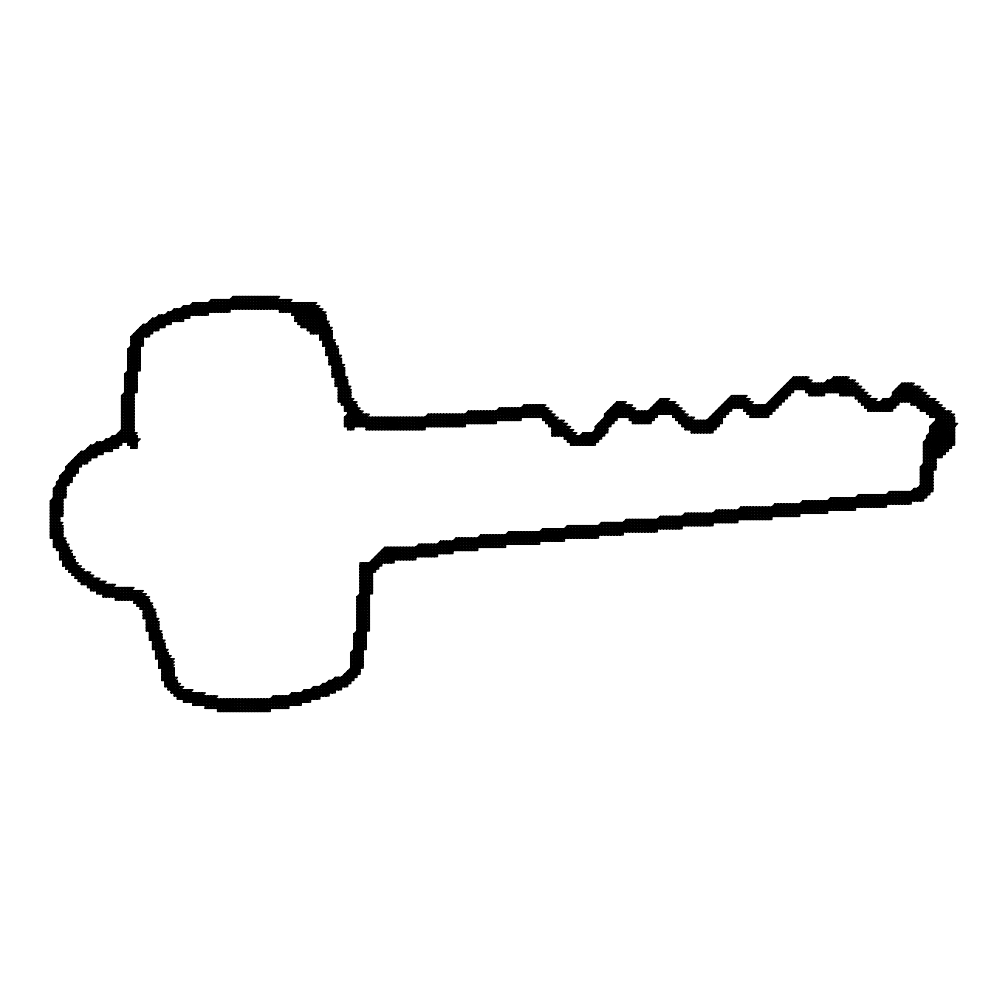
<?xml version="1.0" encoding="UTF-8"?>
<svg xmlns="http://www.w3.org/2000/svg" width="1008" height="1008" viewBox="0 0 1008 1008"><rect width="100%" height="100%" fill="white"/><g stroke="black" fill="none" stroke-linecap="round" stroke-linejoin="round"><path stroke-width="1.5" d="M84.458 451.37L84.458 463.743L112.329 435.884L137.101 435.884L137.101 448.27L130.901 448.27L130.901 336.798L143.287 324.412L171.158 324.412L171.158 312.039M189.731 305.84L189.731 318.226L152.573 318.226L130.901 339.898L143.287 339.898L127.802 355.383L140.188 355.383L127.802 367.769L140.188 367.769L124.715 383.242L137.101 383.242L121.615 398.727L134.001 398.727L121.615 411.113L134.001 411.113L121.615 423.499L134.001 423.499L106.13 451.37L106.13 438.984L140.188 438.984L130.901 448.27M208.303 302.74L208.303 315.126L158.773 315.126L130.901 342.997L143.287 342.997L127.802 358.483L140.188 358.483L124.715 373.955L124.715 442.071L134.001 432.785M152.573 318.226L152.573 333.711L134.001 333.711L134.001 448.27L137.101 445.171L127.802 445.171L127.802 349.184L161.86 315.126L161.86 327.512L183.544 305.84L319.775 305.84L301.19 324.412M229.988 299.653L229.988 312.039L168.059 312.039L127.802 352.283L140.188 352.283L127.802 364.669L140.188 364.669L124.715 380.155L137.101 380.155L121.615 395.627L121.615 445.171L90.657 445.171L59.686 476.129L59.686 559.73L75.172 559.73L75.172 578.315L99.943 578.315L90.657 587.601M298.103 321.325L316.676 302.74L192.83 302.74L192.83 315.126L205.216 302.74L205.216 315.126L220.689 299.653L220.689 312.039L236.174 296.554L236.174 308.939L248.56 296.554L248.56 308.939L260.946 296.554L260.946 308.939L273.332 296.554L273.332 308.939L282.618 299.653L282.618 312.039L291.904 302.74L291.904 315.126L304.29 302.74L304.29 327.512L322.875 308.939L174.245 308.939L146.387 336.798L146.387 324.412M192.83 302.74L174.245 321.325L174.245 308.939M180.445 308.939L180.445 321.325L199.017 302.74L199.017 315.126L214.502 299.653L214.502 312.039L226.888 299.653L226.888 312.039L242.361 296.554L242.361 308.939L254.747 296.554L254.747 308.939L267.133 296.554L267.133 308.939L279.518 296.554L233.075 296.554L233.075 308.939L245.461 296.554L245.461 308.939L257.846 296.554L257.846 308.939L270.232 296.554L270.232 308.939L279.518 299.653L279.518 312.039L291.904 299.653L211.403 299.653L195.917 315.126L195.917 302.74L177.345 321.325L177.345 308.939L155.673 330.611L155.673 318.226M233.075 296.554L217.602 312.039L217.602 299.653L202.117 315.126L202.117 302.74L186.631 318.226L186.631 305.84L168.059 324.412L168.059 312.039M53.5 497.813L65.885 497.813L65.885 466.843L81.358 451.37L112.329 451.37L112.329 435.884M62.786 559.73L72.072 550.444L56.587 550.444L56.587 482.328L96.844 442.071L137.101 442.071M81.358 581.402L90.657 572.116L68.972 572.116L68.972 547.344L53.5 547.344L53.5 488.515L99.943 442.071L99.943 454.457L134.001 420.399L121.615 420.399L134.001 408.013L121.615 408.013L134.001 395.627L121.615 395.627M106.13 438.984L53.5 491.614L65.885 491.614L50.4 507.1L62.786 507.1L50.4 519.485L59.686 519.485L50.4 528.772L62.786 528.772L53.5 538.058M56.587 547.344L65.885 538.058L50.4 538.058L50.4 500.9L72.072 479.228L59.686 479.228M127.802 442.071L137.101 432.785L118.516 432.785L118.516 448.27L87.557 448.27L87.557 463.743L68.972 463.743L68.972 485.428L56.587 485.428M127.802 445.171L137.101 435.884M130.901 445.171L137.101 438.984M59.686 522.572L50.4 531.871L62.786 531.871L53.5 541.157L65.885 541.157L65.885 569.016L84.458 569.016L75.172 578.315M50.4 538.058L62.786 525.672L62.786 565.929L81.358 565.929L72.072 575.215L72.072 553.543L59.686 553.543L68.972 544.257L53.5 544.257L62.786 534.958L50.4 534.958L62.786 522.572L50.4 522.572L62.786 510.187L50.4 510.187L65.885 494.714L53.5 494.714L78.271 469.942L65.885 469.942M279.518 308.939L288.817 299.653L288.817 312.039L298.103 302.74L298.103 324.412L329.062 324.412L329.062 364.669L344.547 364.669L332.161 377.055L332.161 330.611L307.39 330.611L307.39 302.74L295.004 315.126M53.5 547.344L62.786 538.058M291.904 312.039L301.19 302.74L301.19 327.512L332.161 327.512L319.775 339.898L335.261 339.898L325.962 349.184L338.348 349.184L338.348 401.827L356.933 401.827L347.634 411.113M56.587 550.444L65.885 541.157M59.686 550.444L65.885 544.257M68.972 547.344L59.686 556.63L75.172 556.63L65.885 565.929M298.103 324.412L316.676 305.84L316.676 333.711L329.062 321.325L295.004 321.325L313.576 302.74L313.576 333.711L325.962 321.325M59.686 559.73L68.972 550.444M72.072 553.543L62.786 562.829L78.271 562.829L68.972 572.116M62.786 565.929L72.072 556.63M301.19 327.512L319.775 308.939L319.775 339.898M65.885 569.016L75.172 559.73M307.39 327.512L322.875 312.039L322.875 346.097L338.348 346.097L329.062 355.383M68.972 569.016L75.172 562.829M307.39 330.611L325.962 312.039L279.518 312.039M310.489 330.611L325.962 315.126L291.904 315.126M72.072 572.116L78.271 565.929L78.271 581.402L106.13 581.402L96.844 590.701M310.489 333.711L325.962 318.226L295.004 318.226L310.489 302.74L310.489 333.711L332.161 333.711L322.875 342.997L335.261 342.997L335.261 386.341L350.734 386.341L338.348 398.727L353.833 398.727L344.547 408.013L360.02 408.013L344.547 423.499L496.264 423.499L496.264 411.113M75.172 575.215L81.358 569.016L81.358 584.501L115.416 584.501L103.03 596.887L103.03 581.402L93.744 590.701L93.744 578.315L87.557 584.501M319.775 333.711L329.062 324.412M78.271 578.315L84.458 572.116L84.458 584.501L93.744 575.215L72.072 575.215M329.062 327.512L319.775 336.798L332.161 336.798L322.875 346.097M78.271 581.402L87.557 572.116L87.557 587.601L134.001 587.601L121.615 599.987L121.615 587.601L112.329 596.887L112.329 584.501L103.03 593.788M322.875 339.898L332.161 330.611M81.358 584.501L90.657 575.215L90.657 590.701L143.287 590.701L134.001 599.987M325.962 346.097L332.161 339.898M87.557 587.601L96.844 578.315L96.844 593.788L146.387 593.788L137.101 603.074M335.261 342.997L325.962 352.283L338.348 352.283L329.062 361.57L341.447 361.57L332.161 370.856L344.547 370.856L335.261 380.155L347.634 380.155L347.634 429.685L353.833 429.685L353.833 401.827L344.547 411.113L363.119 411.113L347.634 426.598M90.657 590.701L99.943 581.402L99.943 593.788L109.229 584.501L109.229 596.887L118.516 587.601L118.516 599.987L130.901 587.601L130.901 599.987L140.188 590.701L140.188 609.273L155.673 609.273L146.387 618.559M332.161 364.669L341.447 355.383L325.962 355.383L335.261 346.097M338.348 349.184L329.062 358.483L341.447 358.483L341.447 404.926L356.933 404.926L356.933 426.598L369.319 414.212L347.634 414.212M96.844 593.788L106.13 584.501L106.13 596.887L115.416 587.601L115.416 599.987L149.474 599.987L149.474 640.231L164.959 640.231L155.673 649.517M329.062 364.669L338.348 355.383M341.447 358.483L332.161 367.769L344.547 367.769L344.547 411.113M341.447 364.669L332.161 373.955L344.547 373.955L335.261 383.242L347.634 383.242L338.348 392.54L350.734 392.54L341.447 401.827M115.416 596.887L124.715 587.601L124.715 599.987L134.001 590.701L134.001 603.074L152.573 603.074L143.287 612.373L155.673 612.373L155.673 658.816L174.245 658.816L161.86 671.202L174.245 671.202L164.959 680.488M335.261 377.055L344.547 367.769M115.416 599.987L127.802 587.601L127.802 599.987L137.101 590.701L137.101 606.173L152.573 606.173L152.573 649.517L168.059 649.517L158.773 658.816M335.261 386.341L344.547 377.055M338.348 386.341L347.634 377.055L332.161 377.055M347.634 380.155L338.348 389.441L350.734 389.441L350.734 429.685L366.219 414.212L366.219 429.685L425.048 429.685L425.048 417.299M347.634 386.341L338.348 395.627L350.734 395.627L341.447 404.926M134.001 603.074L143.287 593.788L143.287 618.559L158.773 618.559L146.387 630.945L161.86 630.945L152.573 640.231M338.348 401.827L350.734 389.441M137.101 606.173L146.387 596.887L146.387 630.945M140.188 606.173L149.474 596.887L103.03 596.887M140.188 609.273L149.474 599.987M344.547 404.926L350.734 398.727M143.287 609.273L149.474 603.074M152.573 606.173L143.287 615.46L155.673 615.46L146.387 624.758L158.773 624.758L149.474 634.045L161.86 634.045L161.86 680.488L177.345 680.488L177.345 699.061L319.775 699.061L319.775 686.675M143.287 618.559L152.573 609.273M465.293 414.212L465.293 426.598L344.547 426.598L344.547 417.299L356.933 404.926M356.933 408.013L344.547 420.399L521.035 420.399L521.035 408.013M155.673 612.373L146.387 621.659L158.773 621.659L158.773 668.102L174.245 668.102L174.245 695.961L217.602 695.961L205.216 708.347L288.817 708.347L288.817 695.961M344.547 426.598L360.02 411.113L360.02 426.598L369.319 417.299L369.319 429.685L381.704 417.299L381.704 429.685L394.078 417.299L394.078 429.685L406.463 417.299L406.463 429.685L418.849 417.299L418.849 429.685L434.335 414.212L434.335 426.598L446.72 414.212L446.72 426.598L459.106 414.212L459.106 426.598L474.592 411.113L474.592 423.499L486.965 411.113L486.965 423.499L502.45 408.013L502.45 420.399L514.836 408.013L514.836 420.399L530.321 404.926L530.321 417.299L542.707 404.926L542.707 420.399L564.379 420.399L551.993 432.785L576.765 432.785L567.479 442.071L598.437 442.071L598.437 423.499L613.922 423.499L613.922 404.926L632.495 404.926L620.109 417.299L620.109 401.827L595.337 426.598L595.337 445.171L570.566 445.171L570.566 429.685L564.379 435.884M155.673 618.559L146.387 627.845L158.773 627.845L149.474 637.144L161.86 637.144L152.573 646.43L164.959 646.43L155.673 655.717L171.158 655.717L158.773 668.102M347.634 429.685L363.119 414.212L363.119 426.598L372.406 417.299L372.406 429.685L384.791 417.299L384.791 429.685L397.177 417.299L397.177 429.685L409.563 417.299L409.563 429.685L421.949 417.299L421.949 429.685L437.434 414.212L437.434 426.598L449.82 414.212L449.82 426.598L462.206 414.212L462.206 426.598L477.679 411.113L477.679 423.499L490.064 411.113L490.064 423.499L505.55 408.013L505.55 420.399L517.936 408.013L517.936 420.399L533.408 404.926L533.408 417.299L545.794 404.926L524.122 404.926L508.649 420.399L508.649 408.013L493.164 423.499L493.164 411.113L480.778 423.499L480.778 411.113L468.392 423.499L468.392 411.113L551.993 411.113L542.707 420.399M149.474 630.945L158.773 621.659M149.474 640.231L158.773 630.945M366.219 426.598L375.505 417.299L375.505 429.685L387.891 417.299L387.891 429.685L400.277 417.299L400.277 429.685L412.663 417.299L412.663 429.685L428.148 414.212L555.093 414.212L545.794 423.499L545.794 408.013L536.508 417.299L536.508 404.926L524.122 417.299L524.122 404.926M161.86 634.045L152.573 643.331L164.959 643.331L164.959 686.675L183.544 686.675L174.245 695.961M366.219 429.685L378.605 417.299L378.605 429.685L390.991 417.299L390.991 429.685L403.376 417.299L403.376 429.685L415.762 417.299L415.762 429.685L431.235 414.212L431.235 426.598L443.621 414.212L443.621 426.598L456.007 414.212L456.007 426.598L471.492 411.113L471.492 423.499L483.878 411.113L483.878 423.499L499.351 408.013L548.894 408.013L539.608 417.299L539.608 404.926L527.222 417.299L527.222 404.926L511.736 420.399L511.736 408.013L499.351 420.399L499.351 408.013M152.573 649.517L161.86 640.231M164.959 643.331L155.673 652.617L168.059 652.617L168.059 689.774L192.83 689.774L183.544 699.061M155.673 658.816L164.959 649.517M168.059 652.617L158.773 661.903L174.245 661.903L161.86 674.289L174.245 674.289L164.959 683.588L180.445 683.588L171.158 692.874L205.216 692.874L192.83 705.26L192.83 692.874L183.544 702.16L183.544 689.774L177.345 695.961M168.059 655.717L158.773 665.003L174.245 665.003L161.86 677.389L177.345 677.389L168.059 686.675M161.86 668.102L171.158 658.816L171.158 692.874M161.86 680.488L174.245 668.102M164.959 686.675L174.245 677.389M168.059 689.774L177.345 680.488M171.158 689.774L177.345 683.588M174.245 692.874L180.445 686.675L180.445 699.061L189.731 689.774L189.731 702.16L199.017 692.874L199.017 705.26L208.303 695.961L208.303 708.347L217.602 699.061L217.602 711.446L270.232 711.446L270.232 699.061M177.345 699.061L186.631 689.774L186.631 702.16L195.917 692.874L195.917 705.26L205.216 695.961L205.216 708.347M468.392 411.113L452.907 426.598L452.907 414.212L440.521 426.598L440.521 414.212L428.148 426.598L428.148 414.212M192.83 702.16L202.117 692.874L202.117 705.26L211.403 695.961L211.403 708.347L220.689 699.061L220.689 711.446L233.075 699.061L233.075 711.446L245.461 699.061L245.461 711.446L257.846 699.061L257.846 711.446L273.332 695.961L329.062 695.961L329.062 680.488L353.833 680.488L353.833 634.045L369.319 618.559L356.933 618.559L369.319 606.173L356.933 606.173L372.406 590.701L360.02 590.701L372.406 578.315L360.02 578.315L390.991 547.344L390.991 562.829L406.463 547.344L406.463 559.73L421.949 544.257L421.949 556.63L434.335 544.257L434.335 556.63L449.82 541.157L449.82 553.543L465.293 538.058L465.293 550.444L480.778 534.958L623.209 534.958L623.209 522.572M205.216 705.26L214.502 695.961L214.502 708.347L223.789 699.061L223.789 711.446L236.174 699.061L236.174 711.446L248.56 699.061L248.56 711.446L260.946 699.061L260.946 711.446L276.431 695.961L276.431 708.347L291.904 692.874L335.261 692.874L335.261 677.389L356.933 677.389L356.933 596.887L372.406 581.402L360.02 581.402L394.078 547.344L394.078 562.829L360.02 562.829L360.02 674.289L344.547 674.289L344.547 686.675L360.02 671.202L347.634 671.202L347.634 686.675L313.576 686.675L295.004 705.26L295.004 692.874L279.518 708.347L279.518 695.961L264.046 711.446L264.046 699.061L251.66 711.446L251.66 699.061L239.274 711.446L239.274 699.061L226.888 711.446L226.888 699.061L217.602 708.347M217.602 711.446L229.988 699.061L229.988 711.446L242.361 699.061L242.361 711.446L254.747 699.061L254.747 711.446L267.133 699.061L267.133 711.446L282.618 695.961L282.618 708.347L298.103 692.874L298.103 705.26L316.676 686.675L316.676 699.061L338.348 677.389L338.348 689.774L363.119 665.003L350.734 665.003L363.119 652.617L350.734 652.617L350.734 683.588L322.875 683.588L304.29 702.16L304.29 689.774L341.447 689.774L341.447 677.389M505.55 534.958L505.55 547.344L384.791 547.344L360.02 572.116L375.505 572.116L375.505 556.63L437.434 556.63L437.434 544.257M542.707 417.299L548.894 411.113L548.894 426.598L570.566 426.598L561.28 435.884L561.28 420.399L551.993 429.685L573.665 429.685L564.379 438.984L564.379 423.499L551.993 435.884L551.993 414.212L545.794 420.399M539.608 531.871L539.608 544.257L418.849 544.257L403.376 559.73L403.376 547.344L387.891 562.829L387.891 547.344L360.02 575.215L372.406 575.215L360.02 587.601L372.406 587.601L356.933 603.074L369.319 603.074L356.933 615.46L369.319 615.46L356.933 627.845L369.319 627.845L353.833 643.331L366.219 643.331L350.734 658.816L363.119 658.816L325.962 695.961L325.962 683.588M548.894 423.499L555.093 417.299L555.093 435.884L567.479 423.499L545.794 423.499M548.894 426.598L558.18 417.299L344.547 417.299M551.993 426.598L558.18 420.399L558.18 435.884L567.479 426.598L567.479 442.071M564.379 528.772L564.379 541.157L440.521 541.157L425.048 556.63L425.048 544.257L409.563 559.73L409.563 547.344L397.177 559.73L397.177 547.344L360.02 584.501L372.406 584.501L356.933 599.987L369.319 599.987L356.933 612.373L369.319 612.373L356.933 624.758L369.319 624.758L353.833 640.231L366.219 640.231L350.734 655.717L363.119 655.717L322.875 695.961L322.875 683.588M304.29 689.774L285.718 708.347L285.718 695.961L273.332 708.347L273.332 695.961M598.437 525.672L598.437 538.058L456.007 538.058L440.521 553.543L440.521 541.157M350.734 652.617L366.219 637.144L353.833 637.144L369.319 621.659L356.933 621.659L369.319 609.273L356.933 609.273L369.319 596.887L356.933 596.887M567.479 438.984L573.665 432.785L573.665 445.171L586.051 432.785L586.051 445.171L626.296 404.926L626.296 417.299L635.594 408.013L610.823 408.013L610.823 426.598L595.337 426.598M329.062 680.488L307.39 702.16L307.39 689.774L291.904 705.26L291.904 692.874M335.261 677.389L313.576 699.061L313.576 686.675M570.566 442.071L576.765 435.884L576.765 445.171L589.151 432.785L589.151 445.171L629.395 404.926L629.395 420.399L654.167 420.399L654.167 404.926L678.938 404.926L669.652 414.212L669.652 401.827L647.98 423.499L647.98 411.113M570.566 445.171L582.952 432.785L607.723 432.785L607.723 411.113L685.125 411.113L675.839 420.399L675.839 404.926L666.553 414.212L666.553 398.727L641.781 423.499L641.781 411.113L632.495 420.399M551.993 435.884L604.624 435.884L604.624 414.212L617.009 401.827L626.296 401.827L582.952 445.171L582.952 432.785M657.266 519.485L657.266 531.871L508.649 531.871L493.164 547.344L493.164 534.958L480.778 547.344L480.778 534.958M629.395 417.299L635.594 411.113L635.594 423.499L660.366 398.727L669.652 398.727L644.881 423.499L644.881 411.113L632.495 423.499L632.495 408.013L623.209 417.299L623.209 401.827L579.852 445.171L579.852 435.884M629.395 420.399L638.681 411.113L638.681 423.499L663.453 398.727L663.453 414.212L675.839 401.827L657.266 401.827L657.266 417.299L604.624 417.299M682.038 516.386L682.038 528.772L542.707 528.772L527.222 544.257L527.222 531.871L514.836 544.257L514.836 531.871L499.351 547.344L499.351 534.958L486.965 547.344L486.965 534.958L471.492 550.444L471.492 538.058L459.106 550.444L459.106 538.058L443.621 553.543L443.621 541.157L428.148 556.63L428.148 544.257L412.663 559.73L412.663 547.344L400.277 559.73L400.277 547.344L384.791 562.829L384.791 547.344M672.739 414.212L678.938 408.013L678.938 423.499L722.282 423.499L722.282 404.926L781.112 404.926L781.112 389.441L864.713 389.441L855.427 398.727L855.427 383.242L843.041 395.627L843.041 377.055L827.555 392.54L827.555 380.155L855.427 380.155L839.941 395.627L839.941 377.055L821.369 395.627L821.369 383.242L808.983 395.627L808.983 380.155L799.697 389.441L799.697 377.055L759.44 417.299L759.44 404.926L750.154 414.212M660.366 398.727L660.366 414.212L672.739 401.827L672.739 417.299L682.038 408.013L651.067 408.013L651.067 423.499L632.495 423.499M712.996 513.286L712.996 525.672L567.479 525.672L551.993 541.157L551.993 528.772L536.508 544.257L536.508 531.871L524.122 544.257L524.122 531.871L511.736 544.257L511.736 531.871L496.264 547.344L496.264 534.958L483.878 547.344L483.878 534.958L468.392 550.444L468.392 538.058L456.007 550.444L456.007 538.058M675.839 417.299L682.038 411.113L682.038 426.598L719.183 426.598L719.183 408.013L778.012 408.013L778.012 392.54L793.498 392.54L793.498 377.055L808.983 377.055L796.597 389.441L796.597 377.055L756.34 417.299L756.34 404.926L747.054 414.212L771.826 414.212L771.826 398.727L787.311 398.727L787.311 383.242L858.526 383.242L846.14 395.627L846.14 377.055L830.655 392.54L830.655 380.155M678.938 420.399L685.125 414.212L685.125 429.685L716.096 429.685L716.096 411.113L731.569 411.113L731.569 395.627L747.054 395.627L734.668 408.013L734.668 395.627L697.511 432.785L697.511 420.399L688.225 429.685L688.225 417.299L682.038 423.499M678.938 423.499L688.225 414.212L604.624 414.212M682.038 426.598L691.324 417.299L691.324 432.785L712.996 432.785L712.996 414.212L728.482 414.212L728.482 398.727L750.154 398.727L740.867 408.013L740.867 395.627L703.71 432.785L703.71 420.399L691.324 432.785M685.125 426.598L694.424 417.299L672.739 417.299M685.125 429.685L694.424 420.399L694.424 432.785L731.569 395.627M691.324 429.685L700.61 420.399L700.61 432.785L737.768 395.627L737.768 408.013L747.054 398.727L747.054 414.212M737.768 510.187L737.768 522.572L601.537 522.572L586.051 538.058L586.051 525.672L573.665 538.058L573.665 525.672L558.18 541.157L558.18 528.772L545.794 541.157L545.794 528.772L530.321 544.257L530.321 531.871L517.936 544.257L517.936 531.871L502.45 547.344L502.45 534.958L490.064 547.344L490.064 534.958L474.592 550.444L474.592 538.058L462.206 550.444L462.206 538.058L446.72 553.543L446.72 541.157L431.235 556.63L431.235 544.257L418.849 556.63L418.849 544.257M771.826 507.1L771.826 519.485L626.296 519.485L610.823 534.958L610.823 522.572L595.337 538.058L595.337 525.672L582.952 538.058L582.952 525.672L570.566 538.058L570.566 525.672L555.093 541.157L555.093 528.772L542.707 541.157L542.707 528.772M743.954 408.013L750.154 401.827L750.154 417.299L768.726 417.299L768.726 401.827L784.211 401.827L784.211 386.341L861.613 386.341L852.327 395.627L852.327 380.155L839.941 392.54M750.154 417.299L762.539 404.926L762.539 417.299L802.784 377.055L802.784 389.441L812.083 380.155L790.398 380.155L790.398 395.627L774.925 395.627L774.925 411.113L743.954 411.113L753.253 401.827L725.382 401.827L725.382 417.299L709.897 417.299L709.897 432.785L722.282 420.399L675.839 420.399M747.054 411.113L753.253 404.926L753.253 417.299L793.498 377.055M799.697 504L799.697 516.386L660.366 516.386L644.881 531.871L644.881 519.485L632.495 531.871L632.495 519.485L617.009 534.958L617.009 522.572L604.624 534.958L604.624 522.572L589.151 538.058L589.151 525.672L576.765 538.058L576.765 525.672L561.28 541.157L561.28 528.772L548.894 541.157L548.894 528.772L533.408 544.257L533.408 531.871L521.035 544.257L521.035 531.871L508.649 544.257L508.649 531.871M805.883 389.441L812.083 383.242L812.083 395.627L827.555 380.155M827.555 500.9L827.555 513.286L685.125 513.286L669.652 528.772L669.652 516.386L654.167 531.871L654.167 519.485L641.781 531.871L641.781 519.485L629.395 531.871L629.395 519.485L613.922 534.958L613.922 522.572L601.537 534.958L601.537 522.572M765.639 404.926L765.639 417.299L805.883 377.055L805.883 392.54L815.17 383.242L815.17 395.627L833.755 377.055L849.227 377.055L833.755 392.54L833.755 377.055M808.983 392.54L818.269 383.242L818.269 395.627L836.842 377.055L836.842 392.54L849.227 380.155L849.227 395.627L858.526 386.341L858.526 401.827L939.028 401.827L926.642 414.212L954.5 414.212L923.542 445.171L954.5 445.171L954.5 417.299L929.729 417.299L929.729 398.727L920.443 408.013M855.427 497.813L855.427 510.187L716.096 510.187L700.61 525.672L700.61 513.286L688.225 525.672L688.225 513.286L672.739 528.772L672.739 516.386L660.366 528.772L660.366 516.386M886.385 494.714L886.385 507.1L740.867 507.1L725.382 522.572L725.382 510.187L709.897 525.672L709.897 513.286L697.511 525.672L697.511 513.286L685.125 525.672L685.125 513.286M855.427 395.627L861.613 389.441L861.613 404.926L898.771 404.926L898.771 386.341L920.443 386.341L904.97 401.827L904.97 383.242L877.099 411.113L877.099 401.827L867.812 411.113L892.584 411.113L892.584 392.54L901.87 383.242L914.256 383.242L886.385 411.113L886.385 398.727L873.999 411.113L873.999 398.727L864.713 408.013L864.713 392.54L858.526 398.727M858.526 401.827L867.812 392.54L805.883 392.54M861.613 401.827L867.812 395.627L867.812 411.113M861.613 404.926L870.899 395.627L839.941 395.627M864.713 404.926L870.899 398.727L870.899 411.113L883.285 398.727L935.928 398.727L923.542 411.113L923.542 392.54L911.156 404.926L911.156 383.242L883.285 411.113L883.285 398.727M867.812 408.013L877.099 398.727L855.427 398.727M911.156 491.614L911.156 504L774.925 504L759.44 519.485L759.44 507.1L747.054 519.485L747.054 507.1L731.569 522.572L731.569 510.187L719.183 522.572L719.183 510.187L703.71 525.672L703.71 513.286L691.324 525.672L691.324 513.286L675.839 528.772L675.839 516.386L663.453 528.772L663.453 516.386L647.98 531.871L647.98 519.485L635.594 531.871L635.594 519.485L620.109 534.958L620.109 522.572L607.723 534.958L607.723 522.572L592.238 538.058L592.238 525.672L579.852 538.058L579.852 525.672L567.479 538.058L567.479 525.672M954.5 417.299L923.542 448.27L951.413 448.27L951.413 414.212L923.542 442.071L923.542 500.9L802.784 500.9L787.311 516.386L787.311 504L774.925 516.386L774.925 504M911.156 401.827L923.542 389.441L895.671 389.441L895.671 408.013L864.713 408.013M917.343 404.926L926.642 395.627L926.642 414.212M901.87 383.242L901.87 401.827L917.343 386.341L917.343 408.013L929.729 395.627L892.584 395.627M880.198 401.827L880.198 411.113L908.057 383.242L908.057 401.827L920.443 389.441L920.443 411.113L951.413 411.113L926.642 435.884L926.642 497.813L830.655 497.813L815.17 513.286L815.17 500.9L802.784 513.286L802.784 500.9M920.443 411.113L932.828 398.727L932.828 417.299L942.115 408.013L942.115 457.556L923.542 457.556L957.6 423.499L932.828 423.499L932.828 491.614L889.484 491.614L873.999 507.1L873.999 494.714L861.613 507.1L861.613 494.714L846.14 510.187L846.14 497.813L833.755 510.187L833.755 497.813L818.269 513.286L818.269 500.9L805.883 513.286L805.883 500.9L790.398 516.386L790.398 504L778.012 516.386L778.012 504L762.539 519.485L762.539 507.1L750.154 519.485L750.154 507.1L734.668 522.572L734.668 510.187L722.282 522.572L722.282 510.187L706.81 525.672L706.81 513.286L694.424 525.672L694.424 513.286L678.938 528.772L678.938 516.386L666.553 528.772L666.553 516.386L651.067 531.871L651.067 519.485L638.681 531.871L638.681 519.485L626.296 531.871L626.296 519.485M926.642 411.113L935.928 401.827L935.928 469.942L920.443 469.942L954.5 435.884L926.642 435.884M929.729 414.212L939.028 404.926L939.028 457.556L954.5 442.071L923.542 442.071M929.729 417.299L942.115 404.926L911.156 404.926M954.5 423.499L923.542 454.457L945.214 454.457L945.214 411.113L929.729 426.598L929.729 494.714L858.526 494.714L843.041 510.187L843.041 497.813L830.655 510.187L830.655 497.813M935.928 417.299L945.214 408.013L917.343 408.013M858.526 494.714L858.526 507.1L870.899 494.714L870.899 507.1L883.285 494.714L883.285 507.1L898.771 491.614L898.771 504L914.256 488.515L932.828 488.515L920.443 500.9L920.443 466.843L954.5 432.785L929.729 432.785M130.901 336.798L149.474 336.798L149.474 321.325L183.544 321.325L183.544 305.84M130.901 346.097L143.287 346.097L143.287 324.412M127.802 349.184L140.188 349.184L127.802 361.57L140.188 361.57L124.715 377.055L137.101 377.055L124.715 389.441L137.101 389.441L121.615 404.926L134.001 404.926L121.615 417.299L134.001 417.299L93.744 457.556L93.744 445.171M127.802 370.856L140.188 370.856L140.188 327.512L164.959 327.512L164.959 315.126M124.715 373.955L137.101 373.955L124.715 386.341L137.101 386.341L121.615 401.827L134.001 401.827L121.615 414.212L134.001 414.212L121.615 426.598L134.001 426.598L109.229 451.37L109.229 438.984M124.715 392.54L137.101 392.54L137.101 330.611L158.773 330.611L158.773 315.126M892.584 392.54L926.642 392.54L914.256 404.926L914.256 386.341L889.484 411.113L889.484 398.727M808.983 395.627L824.456 395.627L824.456 383.242M935.928 420.399L954.5 420.399L923.542 451.37L948.314 451.37L948.314 411.113L929.729 429.685L954.5 429.685L923.542 460.656L935.928 460.656L920.443 476.129L932.828 476.129L904.97 504L904.97 491.614L892.584 504L892.584 491.614L877.099 507.1L877.099 494.714L864.713 507.1L864.713 494.714L849.227 510.187L849.227 497.813L836.842 510.187L836.842 497.813L821.369 513.286L821.369 500.9L808.983 513.286L808.983 500.9L793.498 516.386L793.498 504L781.112 516.386L781.112 504L765.639 519.485L765.639 507.1L753.253 519.485L753.253 507.1L740.867 519.485L740.867 507.1M929.729 426.598L954.5 426.598M121.615 429.685L134.001 429.685L115.416 448.27L115.416 435.884M595.337 429.685L607.723 429.685L592.238 445.171L592.238 432.785M564.379 438.984L601.537 438.984L601.537 420.399L617.009 420.399L617.009 401.827M926.642 438.984L954.5 438.984L920.443 473.042L932.828 473.042L901.87 504L901.87 491.614L889.484 504L889.484 491.614M923.542 463.743L935.928 463.743L920.443 479.228L932.828 479.228L908.057 504L908.057 491.614L895.671 504L895.671 491.614L880.198 507.1L880.198 494.714L867.812 507.1L867.812 494.714L852.327 510.187L852.327 497.813L839.941 510.187L839.941 497.813L824.456 513.286L824.456 500.9L812.083 513.286L812.083 500.9L796.597 516.386L796.597 504L784.211 516.386L784.211 504L768.726 519.485L768.726 507.1L756.34 519.485L756.34 507.1L743.954 519.485L743.954 507.1L728.482 522.572L728.482 510.187L716.096 522.572L716.096 510.187M65.885 466.843L81.358 466.843L81.358 451.37M920.443 466.843L935.928 466.843L920.443 482.328L932.828 482.328L914.256 500.9L914.256 488.515M59.686 476.129L75.172 476.129L75.172 457.556L96.844 457.556L96.844 442.071M56.587 482.328L72.072 482.328L72.072 460.656L90.657 460.656L90.657 445.171M920.443 485.428L932.828 485.428L917.343 500.9L917.343 488.515M53.5 488.515L65.885 488.515L50.4 504L62.786 504L50.4 516.386L62.786 516.386L62.786 473.042L78.271 473.042L78.271 454.457L103.03 454.457L103.03 442.071M50.4 500.9L62.786 500.9L50.4 513.286L62.786 513.286L50.4 525.672L62.786 525.672M360.02 593.788L372.406 593.788L372.406 559.73L415.762 559.73L415.762 547.344M356.933 630.945L369.319 630.945L369.319 562.829M353.833 634.045L366.219 634.045L353.833 646.43L366.219 646.43L350.734 661.903L363.119 661.903L332.161 692.874L332.161 680.488M353.833 649.517L366.219 649.517L366.219 562.829L360.02 569.016L378.605 569.016L378.605 553.543L452.907 553.543L452.907 541.157M350.734 668.102L363.119 668.102L363.119 562.829L360.02 565.929L381.704 565.929L381.704 550.444L477.679 550.444L477.679 538.058M183.544 702.16L310.489 702.16L310.489 689.774M192.83 705.26L301.19 705.26L301.19 692.874M743.954 411.113L743.954 395.627L706.81 432.785L706.81 420.399M325.962 315.126L325.962 355.383M295.004 321.325L295.004 302.74L285.718 312.039L285.718 299.653L276.431 308.939L276.431 296.554L264.046 308.939L264.046 296.554L251.66 308.939L251.66 296.554L239.274 308.939L239.274 296.554L223.789 312.039L223.789 299.653L211.403 312.039L211.403 299.653"/></g></svg>
